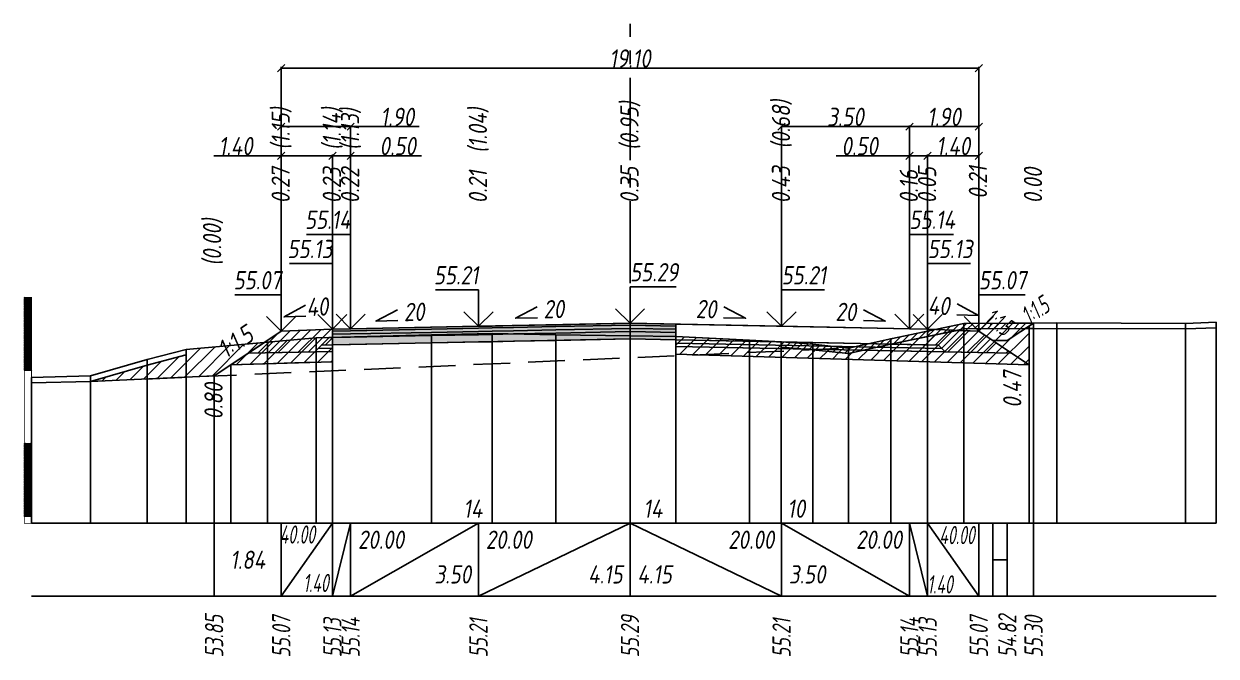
# Model space of a CAD drawing. Extents: x -717 to 1451, y -133302 to 233.
# Drawn here: x 81.3 to 244.6, y -80105.2 to -80018.6 of the extents above; entities that cross this region are included whole.
import ezdxf
from ezdxf.enums import TextEntityAlignment as Align

# ---------------------------------------------------------------- set-up
doc = ezdxf.new("R2010")
doc.units = 0
doc.linetypes.add('осевая2', pattern=[1.125, 0.75, -0.125, 0.125, -0.125])
doc.linetypes.add('штриховая', pattern=[0.75, 0.5, -0.25])
for name, color, linetype in [('Интерполированный поперечник', 2, 'Continuous'), ('Код_514', 1, 'Continuous'), ('Контур_0', 7, 'Continuous'), ('Контур_2521', 7, 'Continuous'), ('Контур_2564', 7, 'Continuous'), ('Контур_2660', 7, 'Continuous'), ('Контур_2665', 7, 'Continuous'), ('Контур_400', 7, 'Continuous'), ('Контур_508', 7, 'Continuous'), ('Контур_512', 7, 'Continuous'), ('Контур_513', 7, 'Continuous'), ('Красный поперечник', 1, 'Continuous'), ('Линейка абсолютных высот', 7, 'Continuous'), ('Объём_2501', 7, 'Continuous'), ('Объём_2564', 7, 'Continuous'), ('Объём_2650', 7, 'Continuous'), ('Объём_2660', 7, 'Continuous'), ('Объём_2661', 7, 'Continuous'), ('Объём_2662', 7, 'Continuous'), ('Объём_2663', 7, 'Continuous'), ('Объём_2664', 7, 'Continuous'), ('Объём_2665', 7, 'Continuous'), ('Объём_2666', 7, 'Continuous'), ('Объём_2753', 7, 'Continuous'), ('Ось', 1, 'осевая2'), ('Откосы', 7, 'Continuous'), ('Отметки покрытия', 7, 'Continuous'), ('Рабочие отметки', 7, 'Continuous'), ('Рабочие отметки доп.', 7, 'Continuous'), ('Слои выравнивания', 7, 'Continuous'), ('Таблица', 7, 'Continuous'), ('Уклоны проезжей части', 7, 'Continuous'), ('Черный поперечник', 3, 'Continuous')]:
    doc.layers.add(name, color=color, linetype=linetype)
for name, color, linetype, true_color in [('Контур_2540', 2, 'Continuous', 0xffff00), ('Контур_2560', 2, 'Continuous', 0xffff00), ('Контур_2561', 7, 'Continuous', 0xff8040), ('Контур_2562', 3, 'Continuous', 0x00ff00), ('Контур_2563', 7, 'Continuous', 0xff8000), ('Контур_2570', 7, 'Continuous', 0x80ff00), ('Контур_2725', 7, 'Continuous', 0x323232), ('Контур_2736', 4, 'Continuous', 0x00ffff), ('Контур_2760', 7, 'Continuous', 0x323232), ('Контур_2761', 7, 'Continuous', 0x323232), ('Контур_2762', 7, 'Continuous', 0x323232), ('Контур_2763', 7, 'Continuous', 0x323232), ('Контур_402', 7, 'Continuous', 0xff6464), ('Контур_703', 4, 'Continuous', 0x00ffff), ('Контур_707', 4, 'Continuous', 0x00ffff), ('Контур_720', 131, 'Continuous', 0xaaffff), ('Объём_2500', 7, 'Continuous', 0xc0c0c0), ('Объём_2520', 7, 'Continuous', 0x80ffff), ('Объём_2540', 2, 'Continuous', 0xffff00), ('Объём_2560', 2, 'Continuous', 0xffff00), ('Объём_2561', 7, 'Continuous', 0xff8040), ('Объём_2562', 3, 'Continuous', 0x00ff00), ('Объём_2563', 7, 'Continuous', 0xff8000), ('Объём_2570', 7, 'Continuous', 0x80ff00), ('Объём_2580', 3, 'Continuous', 0x00ff00), ('Объём_2600', 7, 'Continuous', 0x808000), ('Объём_2746', 2, 'Continuous', 0xffff00)]:
    doc.layers.add(name, color=color, linetype=linetype, true_color=true_color)
doc.styles.get("Standard").update_dxf_attribs({"font": 'txt', "height": 2.5})
doc.styles.add('М', font='romand.shx', dxfattribs={"width": 0.8, "oblique": 10, "height": 2.5})
doc.dimstyles.get("Standard").update_dxf_attribs({"dimtxt": 0.18, "dimasz": 0.18, "dimexe": 0.18, "dimexo": 0.0625, "dimgap": 0.09, "dimtad": 0, "dimtih": 1, "dimtoh": 1, "dimdec": 4, "dimzin": 0, "dimdsep": 46, "dimtxsty": 'Standard', "dimcen": 0.09, "dimadec": 0, "dimazin": 0, "dimtfac": 1, "dimtdec": 4, "dimtofl": 0, "dimtmove": 0, "dimatfit": 3, "dimfxl": 1, "dimtolj": 1, "dimtzin": 0, "dimarcsym": 0})
pattern_1 = [(45.00000125, (2.38294, -2497.811048), (-0.026516505928, 0.026516504769), []), (135.00000034, (2.38294, -2497.811048), (-0.02651650519, -0.026516505506), [])]

# ---------------------------------------------------------------- blocks, each defined once
blk = doc.blocks.new('_Oblique')
at = {"color": 0, "linetype": 'ByBlock', "lineweight": -2}
blk.add_line((-0.5, -0.5), (0.5, 0.5), dxfattribs=at)
blk = doc.blocks.new('*D3221')
at = {"color": 0, "lineweight": -2, "transparency": 16777216}
for p, q in [((205.08, -80060.41), (205.08, -80036.47)), ((205.08, -80036.65), (212.08, -80036.65)), ((212.08, -80060.69), (212.08, -80036.47))]:
    blk.add_line(p, q, dxfattribs=at)
at = {"layer": 'Defpoints', "color": 0, "transparency": 16777216}
for p in [(212.08, -80036.65), (205.08, -80060.47), (212.08, -80060.75)]:
    blk.add_point(p, dxfattribs=at)
at = {"color": 0, "lineweight": -2, "transparency": 16777216, "rotation": 180}
blk.add_blockref('_Oblique', (205.08, -80036.65), dxfattribs=at)
at = {"color": 0, "lineweight": -2, "transparency": 16777216}
blk.add_blockref('_Oblique', (212.08, -80036.65), dxfattribs=at)
at = {"color": 0, "transparency": 16777216, "insert": (208.58, -80035.31), "char_height": 2.5, "width": 0.69, "attachment_point": 5, "style": 'М'}
blk.add_mtext('\\A1;1.40', dxfattribs=at)
blk = doc.blocks.new('*D3222')
at = {"color": 0, "lineweight": -2, "transparency": 16777216}
for p, q in [((116.58, -80036.65), (107.34, -80036.65)), ((116.58, -80060.69), (116.58, -80036.47)), ((123.58, -80036.65), (116.58, -80036.65)), ((123.58, -80060.41), (123.58, -80036.47))]:
    blk.add_line(p, q, dxfattribs=at)
at = {"layer": 'Defpoints', "color": 0, "transparency": 16777216}
for p in [(123.58, -80036.65), (116.58, -80060.75), (123.58, -80060.47)]:
    blk.add_point(p, dxfattribs=at)
at = {"color": 0, "lineweight": -2, "transparency": 16777216, "rotation": 180}
blk.add_blockref('_Oblique', (116.58, -80036.65), dxfattribs=at)
at = {"color": 0, "lineweight": -2, "transparency": 16777216}
blk.add_blockref('_Oblique', (123.58, -80036.65), dxfattribs=at)
at = {"color": 0, "transparency": 16777216, "insert": (110.34, -80035.31), "char_height": 2.5, "width": 0.69, "attachment_point": 5, "style": 'М'}
blk.add_mtext('\\A1;1.40', dxfattribs=at)
blk = doc.blocks.new('*D3223')
at = {"color": 0, "lineweight": -2, "transparency": 16777216}
for p, q in [((202.58, -80036.65), (192.55, -80036.65)), ((202.58, -80060.36), (202.58, -80036.47)), ((205.08, -80036.65), (202.58, -80036.65)), ((205.08, -80060.41), (205.08, -80036.47))]:
    blk.add_line(p, q, dxfattribs=at)
at = {"layer": 'Defpoints', "color": 0, "transparency": 16777216}
for p in [(205.08, -80036.65), (202.58, -80060.42), (205.08, -80060.47)]:
    blk.add_point(p, dxfattribs=at)
at = {"color": 0, "lineweight": -2, "transparency": 16777216, "rotation": 180}
blk.add_blockref('_Oblique', (202.58, -80036.65), dxfattribs=at)
at = {"color": 0, "lineweight": -2, "transparency": 16777216}
blk.add_blockref('_Oblique', (205.08, -80036.65), dxfattribs=at)
at = {"color": 0, "transparency": 16777216, "insert": (195.77, -80035.31), "char_height": 2.5, "width": 0.72, "attachment_point": 5, "style": 'М'}
blk.add_mtext('\\A1;0.50', dxfattribs=at)
blk = doc.blocks.new('*D3224')
at = {"color": 0, "lineweight": -2, "transparency": 16777216}
for p, q in [((123.58, -80060.41), (123.58, -80036.47)), ((123.58, -80036.65), (126.08, -80036.65)), ((126.08, -80060.36), (126.08, -80036.47)), ((126.08, -80036.65), (135.76, -80036.65))]:
    blk.add_line(p, q, dxfattribs=at)
at = {"layer": 'Defpoints', "color": 0, "transparency": 16777216}
for p in [(126.08, -80036.65), (123.58, -80060.47), (126.08, -80060.42)]:
    blk.add_point(p, dxfattribs=at)
at = {"color": 0, "lineweight": -2, "transparency": 16777216, "rotation": 180}
blk.add_blockref('_Oblique', (123.58, -80036.65), dxfattribs=at)
at = {"color": 0, "lineweight": -2, "transparency": 16777216}
blk.add_blockref('_Oblique', (126.08, -80036.65), dxfattribs=at)
at = {"color": 0, "transparency": 16777216, "insert": (132.53, -80035.31), "char_height": 2.5, "width": 0.72, "attachment_point": 5, "style": 'М'}
blk.add_mtext('\\A1;0.50', dxfattribs=at)
blk = doc.blocks.new('*D3225')
at = {"color": 0, "lineweight": -2, "transparency": 16777216}
for p, q in [((185.08, -80060.01), (185.08, -80032.47)), ((202.58, -80032.65), (185.08, -80032.65)), ((202.58, -80060.36), (202.58, -80032.47))]:
    blk.add_line(p, q, dxfattribs=at)
at = {"layer": 'Defpoints', "color": 0, "transparency": 16777216}
for p in [(185.08, -80032.65), (185.08, -80060.07), (202.58, -80060.42)]:
    blk.add_point(p, dxfattribs=at)
at = {"color": 0, "lineweight": -2, "transparency": 16777216, "rotation": 180}
blk.add_blockref('_Oblique', (185.08, -80032.65), dxfattribs=at)
at = {"color": 0, "lineweight": -2, "transparency": 16777216}
blk.add_blockref('_Oblique', (202.58, -80032.65), dxfattribs=at)
at = {"color": 0, "transparency": 16777216, "insert": (193.83, -80031.31), "char_height": 2.5, "width": 0.75, "attachment_point": 5, "style": 'М'}
blk.add_mtext('\\A1;3.50', dxfattribs=at)
blk = doc.blocks.new('*D3226')
at = {"color": 0, "lineweight": -2, "transparency": 16777216}
for p, q in [((202.58, -80060.36), (202.58, -80032.47)), ((212.08, -80032.65), (202.58, -80032.65)), ((212.08, -80060.69), (212.08, -80032.47))]:
    blk.add_line(p, q, dxfattribs=at)
at = {"layer": 'Defpoints', "color": 0, "transparency": 16777216}
for p in [(202.58, -80032.65), (202.58, -80060.42), (212.08, -80060.75)]:
    blk.add_point(p, dxfattribs=at)
at = {"color": 0, "lineweight": -2, "transparency": 16777216, "rotation": 180}
blk.add_blockref('_Oblique', (202.58, -80032.65), dxfattribs=at)
at = {"color": 0, "lineweight": -2, "transparency": 16777216}
blk.add_blockref('_Oblique', (212.08, -80032.65), dxfattribs=at)
at = {"color": 0, "transparency": 16777216, "insert": (207.33, -80031.31), "char_height": 2.5, "width": 0.69, "attachment_point": 5, "style": 'М'}
blk.add_mtext('\\A1;1.90', dxfattribs=at)
blk = doc.blocks.new('*D3227')
at = {"color": 0, "lineweight": -2, "transparency": 16777216}
for p, q in [((116.58, -80060.69), (116.58, -80032.47)), ((116.58, -80032.65), (126.08, -80032.65)), ((126.08, -80060.36), (126.08, -80032.47)), ((126.08, -80032.65), (135.48, -80032.65))]:
    blk.add_line(p, q, dxfattribs=at)
at = {"layer": 'Defpoints', "color": 0, "transparency": 16777216}
for p in [(126.08, -80032.65), (116.58, -80060.75), (126.08, -80060.42)]:
    blk.add_point(p, dxfattribs=at)
at = {"color": 0, "lineweight": -2, "transparency": 16777216, "rotation": 180}
blk.add_blockref('_Oblique', (116.58, -80032.65), dxfattribs=at)
at = {"color": 0, "lineweight": -2, "transparency": 16777216}
blk.add_blockref('_Oblique', (126.08, -80032.65), dxfattribs=at)
at = {"color": 0, "transparency": 16777216, "insert": (132.47, -80031.31), "char_height": 2.5, "width": 0.69, "attachment_point": 5, "style": 'М'}
blk.add_mtext('\\A1;1.90', dxfattribs=at)
blk = doc.blocks.new('*D3228')
at = {"color": 0, "lineweight": -2, "transparency": 16777216}
for p, q in [((116.58, -80060.69), (116.58, -80024.47)), ((116.58, -80024.65), (212.08, -80024.65)), ((212.08, -80060.69), (212.08, -80024.47))]:
    blk.add_line(p, q, dxfattribs=at)
at = {"layer": 'Defpoints', "color": 0, "transparency": 16777216}
for p in [(212.08, -80024.65), (116.58, -80060.75), (212.08, -80060.75)]:
    blk.add_point(p, dxfattribs=at)
at = {"color": 0, "lineweight": -2, "transparency": 16777216, "rotation": 180}
blk.add_blockref('_Oblique', (116.58, -80024.65), dxfattribs=at)
at = {"color": 0, "lineweight": -2, "transparency": 16777216}
blk.add_blockref('_Oblique', (212.08, -80024.65), dxfattribs=at)
at = {"color": 0, "transparency": 16777216, "insert": (164.33, -80023.31), "char_height": 2.5, "width": 0.81, "attachment_point": 5, "style": 'М'}
blk.add_mtext('\\A1;19.10', dxfattribs=at)

msp = doc.modelspace()

# ---------------------------------------------------------------- hatches: boundary and pattern name
at = {"layer": 'Линейка абсолютных высот'}
h = msp.add_hatch(dxfattribs=at)
h.set_pattern_fill('ANSI37', scale=0.3, style=0)
h.set_pattern_definition(pattern_1)
h.paths.add_polyline_path([(82.383, -80066.059), (82.383, -80056.059), (81.383, -80056.059), (81.383, -80066.059)])
h = msp.add_hatch(dxfattribs=at)
h.set_pattern_fill('ANSI37', scale=0.3, style=0)
h.set_pattern_definition(pattern_1)
h.paths.add_polyline_path([(82.383, -80086.059), (82.383, -80076.059), (81.383, -80076.059), (81.383, -80086.059)])
at = {"layer": 'Объём_2563'}
h = msp.add_hatch(dxfattribs=at)
h.set_pattern_fill('ANSI31', color=256, scale=0.3)
h.paths.add_polyline_path([(116.578, -80060.686), (123.578, -80060.406), (123.578, -80062.556), (122.078, -80062.586), (121.16, -80063.504), (112.078, -80063.686)])
h = msp.add_hatch(dxfattribs=at)
h.set_pattern_fill('ANSI31', color=256, scale=0.3)
h.paths.add_polyline_path([(206.578, -80062.586), (205.078, -80062.556), (205.078, -80060.406), (212.078, -80060.686), (216.578, -80063.686), (207.497, -80063.504)])
at = {"layer": 'Объём_2570'}
h = msp.add_hatch(dxfattribs=at)
h.set_pattern_fill('ANSI31', color=256, scale=0.2)
h.paths.add_polyline_path([(219.583, -80060.313), (210.043, -80060.376), (200.035, -80062.455), (194.229, -80063.754), (189.367, -80063.226), (185.041, -80062.886), (185.041, -80062.136), (189.367, -80062.476), (194.229, -80063.004), (200.035, -80061.705), (210.043, -80059.626), (219.583, -80059.563)])
at = {"layer": 'Объём_2600'}
h = msp.add_hatch(dxfattribs=at)
h.set_pattern_fill('ANSI31', color=6, scale=0.4)
h.paths.add_polyline_path([(218.97, -80065.28), (170.594, -80063.828), (170.594, -80061.419), (185.041, -80062.136), (185.041, -80062.886), (189.367, -80063.226), (194.229, -80063.754), (200.035, -80062.455), (210.043, -80060.376), (218.97, -80060.317)])
h = msp.add_hatch(dxfattribs=at)
h.set_pattern_fill('HONEY', color=5, scale=0.3)
h.paths.add_polyline_path([(218.97, -80060.317), (218.97, -80059.972), (219.583, -80059.563), (219.583, -80060.313)])
h = msp.add_hatch(dxfattribs=at)
h.set_pattern_fill('ANSI31', color=6, scale=0.4)
h.paths.add_polyline_path([(123.578, -80064.863), (109.687, -80065.28), (107.383, -80066.816), (90.461, -80067.558), (98.238, -80065.327), (103.571, -80063.93), (103.571, -80063.18), (114.676, -80062.18), (121.371, -80061.6), (123.578, -80061.544)])
at = {"layer": 'Слои выравнивания'}
for color, points in [(2, [(123.578, -80060.406), (126.078, -80060.356), (137.149, -80060.134), (143.578, -80060.006), (145.466, -80059.968), (148.38, -80059.909), (154.162, -80059.794), (164.328, -80059.591), (164.328, -80059.841), (154.162, -80060.044), (148.38, -80060.159), (145.466, -80060.218), (143.578, -80060.256), (137.149, -80060.384), (126.078, -80060.606), (123.578, -80060.656)]), (3, [(123.578, -80060.656), (126.078, -80060.606), (137.149, -80060.384), (143.578, -80060.256), (145.466, -80060.218), (148.38, -80060.159), (154.162, -80060.044), (164.328, -80059.841), (164.328, -80060.291), (154.162, -80060.494), (148.38, -80060.609), (145.466, -80060.668), (143.578, -80060.706), (137.149, -80060.834), (126.078, -80061.056), (123.578, -80061.106)]), (4, [(123.578, -80061.106), (126.078, -80061.056), (137.149, -80060.834), (143.578, -80060.706), (145.466, -80060.668), (148.38, -80060.609), (154.162, -80060.494), (164.328, -80060.291), (164.328, -80060.741), (154.162, -80060.944), (148.38, -80061.059), (145.466, -80061.118), (143.578, -80061.156), (137.149, -80061.284), (126.078, -80061.506), (123.578, -80061.556)]), (5, [(123.578, -80061.556), (126.078, -80061.506), (137.149, -80061.284), (143.578, -80061.156), (145.466, -80061.118), (148.38, -80061.059), (154.162, -80060.944), (164.328, -80060.741), (164.328, -80061.741), (154.162, -80061.944), (148.38, -80062.059), (145.466, -80062.118), (143.578, -80062.156), (137.149, -80062.284), (126.078, -80062.506), (123.578, -80062.556)]), (2, [(164.328, -80059.591), (170.594, -80059.716), (170.594, -80059.966), (164.328, -80059.841)]), (3, [(164.328, -80059.841), (170.594, -80059.966), (170.594, -80060.416), (164.328, -80060.291)]), (4, [(164.328, -80060.291), (170.594, -80060.416), (170.594, -80060.866), (164.328, -80060.741)]), (5, [(164.328, -80060.741), (170.594, -80060.866), (170.594, -80061.866), (164.328, -80061.741)])]:
    msp.add_hatch(color=color, dxfattribs=at).paths.add_polyline_path(points)

# ---------------------------------------------------------------- linework, layer by layer
at = {"layer": 'Интерполированный поперечник', "linetype": 'штриховая', "ltscale": 10, "flags": 128}
msp.add_lwpolyline([(90.461, -80067.558), (194.229, -80063.004)], dxfattribs=at)
at = {"layer": 'Код_514'}
for p, q in [((107.383, -80097), (107.383, -80087)), ((116.578, -80097), (116.578, -80087)), ((116.578, -80097), (123.578, -80087)), ((123.578, -80097), (123.578, -80087)), ((123.578, -80097), (126.078, -80087)), ((126.078, -80097), (126.078, -80087)), ((126.078, -80097), (143.578, -80087)), ((143.578, -80097), (143.578, -80087)), ((143.578, -80097), (164.328, -80087)), ((164.328, -80097), (164.328, -80087)), ((164.328, -80087), (185.078, -80097)), ((185.078, -80097), (185.078, -80087)), ((185.078, -80087), (202.578, -80097)), ((202.578, -80097), (202.578, -80087)), ((202.578, -80087), (205.078, -80097)), ((205.078, -80097), (205.078, -80087)), ((205.078, -80087), (212.078, -80097)), ((212.078, -80097), (212.078, -80087)), ((213.989, -80097), (213.989, -80087)), ((215.989, -80097), (215.989, -80087)), ((219.583, -80097), (219.583, -80087)), ((213.989, -80092), (215.989, -80092))]:
    msp.add_line(p, q, dxfattribs=at)
at = {"layer": 'Контур_0', "color": 18, "true_color": 0x000000, "flags": 128}
for points in [[(170.594, -80059.716), (205.078, -80060.406), (205.078, -80062.556), (170.594, -80061.866), (170.594, -80059.716), (170.594, -80059.716)], [(185.078, -80062.156), (206.578, -80062.586), (207.497, -80063.504), (170.594, -80062.766), (170.594, -80061.866), (185.078, -80062.156), (185.078, -80062.156)], [(112.078, -80063.686), (121.16, -80063.504), (122.078, -80062.586), (123.578, -80062.556)], [(122.078, -80062.586), (123.578, -80062.556), (123.578, -80063.456), (121.16, -80063.504), (122.078, -80062.586), (122.078, -80062.586)], [(205.078, -80062.556), (206.578, -80062.586), (207.497, -80063.504), (216.578, -80063.686)]]:
    msp.add_lwpolyline(points, dxfattribs=at)
at = {"layer": 'Контур_2521', "color": 18, "true_color": 0x000000, "flags": 128}
for points in [[(170.594, -80062.316), (207.037, -80063.045)], [(121.619, -80063.045), (123.578, -80063.006)]]:
    msp.add_lwpolyline(points, dxfattribs=at)
at = {"layer": 'Контур_2540', "flags": 128}
for points in [[(123.578, -80064.863), (109.687, -80065.28), (112.078, -80063.686), (123.578, -80063.456), (123.578, -80064.863), (123.578, -80064.863)], [(170.594, -80062.766), (216.578, -80063.686), (218.97, -80065.28), (170.594, -80063.828), (170.594, -80062.766), (170.594, -80062.766)]]:
    msp.add_lwpolyline(points, dxfattribs=at)
at = {"layer": 'Контур_2560', "flags": 128}
for points in [[(116.578, -80060.686), (116.578, -80060.686), (116.578, -80060.686), (123.578, -80060.406)], [(205.078, -80060.406), (212.078, -80060.686), (212.078, -80060.686), (212.078, -80060.686)]]:
    msp.add_lwpolyline(points, dxfattribs=at)
at = {"layer": 'Контур_2561', "flags": 128}
for points in [[(123.578, -80060.406), (123.578, -80060.406), (116.578, -80060.686), (116.578, -80060.686), (123.578, -80060.406)], [(205.078, -80060.406), (205.078, -80060.406), (212.078, -80060.686), (212.078, -80060.686), (205.078, -80060.406)]]:
    msp.add_lwpolyline(points, dxfattribs=at)
at = {"layer": 'Контур_2562', "flags": 128}
for points in [[(116.578, -80060.686), (116.578, -80060.686), (116.578, -80060.686), (116.578, -80060.686), (116.578, -80060.686)], [(212.078, -80060.686), (212.078, -80060.686), (212.078, -80060.686), (212.078, -80060.686), (212.078, -80060.686)]]:
    msp.add_lwpolyline(points, dxfattribs=at)
at = {"layer": 'Контур_2563', "flags": 128}
for points in [[(116.578, -80060.686), (123.578, -80060.406), (123.578, -80062.556), (122.078, -80062.586), (121.16, -80063.504), (112.078, -80063.686), (116.578, -80060.686), (116.578, -80060.686)], [(206.578, -80062.586), (205.078, -80062.556), (205.078, -80060.406), (212.078, -80060.686), (216.578, -80063.686), (207.497, -80063.504), (206.578, -80062.586), (206.578, -80062.586)]]:
    msp.add_lwpolyline(points, dxfattribs=at)
at = {"layer": 'Контур_2564', "flags": 128}
for points in [[(116.578, -80060.686), (123.578, -80060.406)], [(205.078, -80060.406), (212.078, -80060.686)]]:
    msp.add_lwpolyline(points, dxfattribs=at)
at = {"layer": 'Контур_2570', "flags": 128}
msp.add_lwpolyline([(82.383, -80067.75), (90.461, -80067.558), (90.461, -80067.558), (98.238, -80065.327), (103.571, -80063.93), (103.571, -80063.18), (114.676, -80062.18), (121.371, -80061.6), (137.149, -80061.194), (145.466, -80061.008), (154.162, -80061.162), (164.328, -80061.321), (170.594, -80061.419), (180.668, -80061.919), (185.041, -80062.136), (185.041, -80062.886), (189.367, -80063.226), (194.229, -80063.754), (200.035, -80062.455), (210.043, -80060.376), (222.779, -80060.292), (240.405, -80060.351), (244.583, -80060.201)], dxfattribs=at)
at = {"layer": 'Контур_2660', "flags": 128}
for points in [[(170.594, -80063.828), (218.97, -80065.28)], [(109.687, -80065.28), (123.578, -80064.863)]]:
    msp.add_lwpolyline(points, dxfattribs=at)
at = {"layer": 'Контур_2665', "flags": 128}
for points in [[(116.578, -80060.686), (116.578, -80060.686)], [(212.078, -80060.686), (212.078, -80060.686)]]:
    msp.add_lwpolyline(points, dxfattribs=at)
at = {"layer": 'Контур_2725', "flags": 128}
msp.add_lwpolyline([(123.578, -80062.556), (126.078, -80062.506), (137.149, -80062.284), (143.578, -80062.156), (145.466, -80062.118), (148.38, -80062.059), (154.162, -80061.944), (164.328, -80061.741), (170.594, -80061.866)], dxfattribs=at)
at = {"layer": 'Контур_2736', "flags": 128}
for points in [[(116.578, -80060.686), (107.383, -80066.816)], [(212.078, -80060.686), (212.078, -80060.686)]]:
    msp.add_lwpolyline(points, dxfattribs=at)
at = {"layer": 'Контур_2760', "flags": 128}
msp.add_lwpolyline([(123.578, -80060.406), (126.078, -80060.356), (137.149, -80060.134), (143.578, -80060.006), (145.466, -80059.968), (148.38, -80059.909), (154.162, -80059.794), (164.328, -80059.591), (170.594, -80059.716)], dxfattribs=at)
at = {"layer": 'Контур_2761', "flags": 128}
msp.add_lwpolyline([(123.578, -80060.656), (126.078, -80060.606), (137.149, -80060.384), (143.578, -80060.256), (145.466, -80060.218), (148.38, -80060.159), (154.162, -80060.044), (164.328, -80059.841), (170.594, -80059.966)], dxfattribs=at)
at = {"layer": 'Контур_2762', "flags": 128}
msp.add_lwpolyline([(123.578, -80061.106), (126.078, -80061.056), (137.149, -80060.834), (143.578, -80060.706), (145.466, -80060.668), (148.38, -80060.609), (154.162, -80060.494), (164.328, -80060.291), (170.594, -80060.416)], dxfattribs=at)
at = {"layer": 'Контур_2763', "flags": 128}
msp.add_lwpolyline([(123.578, -80061.556), (126.078, -80061.506), (137.149, -80061.284), (143.578, -80061.156), (145.466, -80061.118), (148.38, -80061.059), (154.162, -80060.944), (164.328, -80060.741), (170.594, -80060.866)], dxfattribs=at)
at = {"layer": 'Контур_400', "flags": 128}
for points in [[(123.578, -80060.406), (126.078, -80060.356), (126.078, -80060.356), (126.078, -80060.356), (126.078, -80060.356), (126.078, -80060.356), (126.078, -80060.356), (143.578, -80060.006), (164.328, -80059.591)], [(164.328, -80059.591), (185.078, -80060.006), (202.578, -80060.356), (202.578, -80060.356), (202.578, -80060.356), (202.578, -80060.356), (202.578, -80060.356), (202.578, -80060.356), (205.078, -80060.406)]]:
    msp.add_lwpolyline(points, dxfattribs=at)
at = {"layer": 'Контур_402', "flags": 128}
msp.add_lwpolyline([(109.687, -80065.28), (123.578, -80064.863), (123.578, -80062.556), (164.328, -80061.741), (170.594, -80061.866), (170.594, -80063.828), (218.97, -80065.28)], dxfattribs=at)
at = {"layer": 'Контур_508', "flags": 128}
msp.add_lwpolyline([(107.383, -80066.816), (109.687, -80065.28), (123.578, -80064.863), (123.578, -80062.556), (164.328, -80061.741), (170.594, -80061.866), (170.594, -80063.828), (218.97, -80065.28), (218.97, -80059.972), (219.583, -80059.563)], dxfattribs=at)
at = {"layer": 'Контур_512', "flags": 128}
for points in [[(170.594, -80063.828), (218.97, -80065.28), (218.97, -80059.972), (219.583, -80059.563)], [(107.383, -80066.816), (109.687, -80065.28), (123.578, -80064.863)]]:
    msp.add_lwpolyline(points, dxfattribs=at)
at = {"layer": 'Контур_513', "flags": 128}
msp.add_lwpolyline([(107.383, -80066.816), (109.687, -80065.28), (123.578, -80064.863), (123.578, -80062.556), (164.328, -80061.741), (170.594, -80061.866), (170.594, -80063.828), (218.97, -80065.28), (218.97, -80059.972), (219.583, -80059.563)], dxfattribs=at)
at = {"layer": 'Контур_703', "flags": 128}
for points in [[(116.578, -80060.686), (107.383, -80066.816)], [(212.078, -80060.686), (212.078, -80060.686)], [(212.078, -80060.686), (213.989, -80061.959)], [(212.078, -80060.686), (213.989, -80061.959)]]:
    msp.add_lwpolyline(points, dxfattribs=at)
at = {"layer": 'Контур_707', "flags": 128}
for points in [[(215.989, -80061.959), (217.899, -80060.686), (217.899, -80060.686), (219.583, -80059.563)], [(215.989, -80061.959), (217.899, -80060.686)], [(217.899, -80060.686), (217.899, -80060.686), (219.583, -80059.563)]]:
    msp.add_lwpolyline(points, dxfattribs=at)
at = {"layer": 'Контур_720', "flags": 128}
msp.add_lwpolyline([(213.989, -80061.959), (215.989, -80061.959)], dxfattribs=at)
at = {"layer": 'Красный поперечник'}
for p, q in [((107.383, -80066.816), (116.578, -80060.686)), ((116.578, -80060.686), (123.578, -80060.406)), ((123.578, -80060.406), (126.078, -80060.356)), ((126.078, -80060.356), (143.578, -80060.006)), ((143.578, -80060.006), (164.328, -80059.591)), ((164.328, -80059.591), (185.078, -80060.006)), ((185.078, -80060.006), (202.578, -80060.356)), ((202.578, -80060.356), (205.078, -80060.406)), ((205.078, -80060.406), (212.078, -80060.686)), ((212.078, -80060.686), (213.989, -80061.959)), ((215.989, -80061.959), (219.583, -80059.563)), ((218.97, -80059.972), (218.97, -80087)), ((219.583, -80059.563), (219.583, -80087)), ((213.989, -80061.959), (215.989, -80061.959)), ((170.594, -80063.828), (170.594, -80087)), ((109.687, -80065.28), (109.687, -80087)), ((123.578, -80064.863), (123.578, -80087)), ((218.97, -80065.28), (218.97, -80087)), ((107.383, -80066.816), (107.383, -80087))]:
    msp.add_line(p, q, dxfattribs=at)
at = {"layer": 'Линейка абсолютных высот', "color": 7, "const_width": 0.1, "flags": 128}
for points in [[(82.383, -80066.059), (82.383, -80056.059), (81.383, -80056.059), (81.383, -80066.059), (82.383, -80066.059)], [(82.383, -80076.059), (82.383, -80066.059), (81.383, -80066.059), (81.383, -80076.059), (82.383, -80076.059)], [(82.383, -80086.059), (82.383, -80076.059), (81.383, -80076.059), (81.383, -80086.059), (82.383, -80086.059)], [(82.383, -80087), (82.383, -80086.059), (81.383, -80086.059), (81.383, -80087), (82.383, -80087)]]:
    msp.add_lwpolyline(points, dxfattribs=at)
at = {"layer": 'Объём_2500', "color": 18, "true_color": 0x000000, "flags": 128}
msp.add_lwpolyline([(170.594, -80059.716), (205.078, -80060.406), (205.078, -80062.556), (170.594, -80061.866), (170.594, -80059.716), (170.594, -80059.716)], dxfattribs=at)
at = {"layer": 'Объём_2501', "flags": 128}
for points in [[(123.578, -80060.406), (126.078, -80060.356), (126.078, -80060.356), (126.078, -80060.356), (126.078, -80060.356), (126.078, -80060.356), (126.078, -80060.356), (143.578, -80060.006), (164.328, -80059.591)], [(164.328, -80059.591), (185.078, -80060.006), (202.578, -80060.356), (202.578, -80060.356), (202.578, -80060.356), (202.578, -80060.356), (202.578, -80060.356), (202.578, -80060.356), (205.078, -80060.406)]]:
    msp.add_lwpolyline(points, dxfattribs=at)
at = {"layer": 'Объём_2520', "color": 250, "flags": 128}
for points in [[(185.078, -80062.156), (206.578, -80062.586), (207.497, -80063.504), (170.594, -80062.766), (170.594, -80061.866), (185.078, -80062.156), (185.078, -80062.156)], [(122.078, -80062.586), (123.578, -80062.556), (123.578, -80063.456), (121.16, -80063.504), (122.078, -80062.586), (122.078, -80062.586)]]:
    msp.add_lwpolyline(points, dxfattribs=at)
at = {"layer": 'Объём_2540', "flags": 128}
for points in [[(123.578, -80064.863), (109.687, -80065.28), (112.078, -80063.686), (123.578, -80063.456), (123.578, -80064.863), (123.578, -80064.863)], [(170.594, -80062.766), (216.578, -80063.686), (218.97, -80065.28), (170.594, -80063.828), (170.594, -80062.766), (170.594, -80062.766)]]:
    msp.add_lwpolyline(points, dxfattribs=at)
at = {"layer": 'Объём_2560', "flags": 128}
for points in [[(116.578, -80060.686), (116.578, -80060.686), (116.578, -80060.686), (123.578, -80060.406)], [(205.078, -80060.406), (212.078, -80060.686), (212.078, -80060.686), (212.078, -80060.686)]]:
    msp.add_lwpolyline(points, dxfattribs=at)
at = {"layer": 'Объём_2561', "flags": 128}
for points in [[(123.578, -80060.406), (123.578, -80060.406), (116.578, -80060.686), (116.578, -80060.686), (123.578, -80060.406)], [(205.078, -80060.406), (205.078, -80060.406), (212.078, -80060.686), (212.078, -80060.686), (205.078, -80060.406)]]:
    msp.add_lwpolyline(points, dxfattribs=at)
at = {"layer": 'Объём_2562', "flags": 128}
for points in [[(116.578, -80060.686), (116.578, -80060.686), (116.578, -80060.686), (116.578, -80060.686), (116.578, -80060.686)], [(212.078, -80060.686), (212.078, -80060.686), (212.078, -80060.686), (212.078, -80060.686), (212.078, -80060.686)]]:
    msp.add_lwpolyline(points, dxfattribs=at)
at = {"layer": 'Объём_2563', "color": 250, "flags": 128}
for points in [[(116.578, -80060.686), (123.578, -80060.406), (123.578, -80062.556), (122.078, -80062.586), (121.16, -80063.504), (112.078, -80063.686), (116.578, -80060.686), (116.578, -80060.686)], [(206.578, -80062.586), (205.078, -80062.556), (205.078, -80060.406), (212.078, -80060.686), (216.578, -80063.686), (207.497, -80063.504), (206.578, -80062.586), (206.578, -80062.586)]]:
    msp.add_lwpolyline(points, dxfattribs=at)
at = {"layer": 'Объём_2564', "flags": 128}
for points in [[(116.578, -80060.686), (123.578, -80060.406)], [(205.078, -80060.406), (212.078, -80060.686)]]:
    msp.add_lwpolyline(points, dxfattribs=at)
at = {"layer": 'Объём_2570', "flags": 128}
msp.add_lwpolyline([(219.583, -80060.313), (210.043, -80060.376), (200.035, -80062.455), (194.229, -80063.754), (189.367, -80063.226), (185.041, -80062.886), (185.041, -80062.136), (189.367, -80062.476), (194.229, -80063.004), (200.035, -80061.705), (210.043, -80059.626), (219.583, -80059.563), (219.583, -80060.313), (219.583, -80060.313)], dxfattribs=at)
at = {"layer": 'Объём_2580', "flags": 128}
msp.add_lwpolyline([(217.899, -80060.686), (217.899, -80060.686), (219.583, -80059.563)], dxfattribs=at)
at = {"layer": 'Объём_2600', "color": 5, "flags": 128}
msp.add_lwpolyline([(218.97, -80060.317), (218.97, -80059.972), (219.583, -80059.563), (219.583, -80060.313), (218.97, -80060.317), (218.97, -80060.317)], dxfattribs=at)
at = {"layer": 'Объём_2650', "color": 6, "flags": 128}
for points in [[(218.97, -80065.28), (170.594, -80063.828), (170.594, -80061.419), (185.041, -80062.136), (185.041, -80062.886), (189.367, -80063.226), (194.229, -80063.754), (200.035, -80062.455), (210.043, -80060.376), (218.97, -80060.317), (218.97, -80065.28), (218.97, -80065.28)], [(123.578, -80064.863), (109.687, -80065.28), (107.383, -80066.816), (90.461, -80067.558), (98.238, -80065.327), (103.571, -80063.93), (103.571, -80063.18), (114.676, -80062.18), (121.371, -80061.6), (123.578, -80061.544), (123.578, -80064.863), (123.578, -80064.863)]]:
    msp.add_lwpolyline(points, dxfattribs=at)
at = {"layer": 'Объём_2660', "flags": 128}
for points in [[(170.594, -80063.828), (218.97, -80065.28)], [(109.687, -80065.28), (123.578, -80064.863)]]:
    msp.add_lwpolyline(points, dxfattribs=at)
at = {"layer": 'Объём_2661', "flags": 128}
for points in [[(116.578, -80060.686), (107.383, -80066.816)], [(212.078, -80060.686), (213.989, -80061.959)]]:
    msp.add_lwpolyline(points, dxfattribs=at)
at = {"layer": 'Объём_2662', "flags": 128}
msp.add_lwpolyline([(215.989, -80061.959), (217.899, -80060.686), (219.583, -80059.563)], dxfattribs=at)
at = {"layer": 'Объём_2663', "flags": 128}
msp.add_lwpolyline([(213.989, -80061.959), (215.989, -80061.959)], dxfattribs=at)
at = {"layer": 'Объём_2664', "flags": 128}
msp.add_lwpolyline([(213.989, -80061.959), (215.989, -80061.959)], dxfattribs=at)
at = {"layer": 'Объём_2665', "flags": 128}
for points in [[(116.578, -80060.686), (116.578, -80060.686)], [(212.078, -80060.686), (212.078, -80060.686)]]:
    msp.add_lwpolyline(points, dxfattribs=at)
at = {"layer": 'Объём_2666', "flags": 128}
for points in [[(116.578, -80060.686), (107.383, -80066.816)], [(212.078, -80060.686), (212.078, -80060.686)]]:
    msp.add_lwpolyline(points, dxfattribs=at)
at = {"layer": 'Объём_2746', "flags": 128}
for points in [[(218.97, -80065.28), (170.594, -80063.828), (170.594, -80061.419), (185.041, -80062.136), (185.041, -80062.886), (189.367, -80063.226), (194.229, -80063.754), (200.035, -80062.455), (209.123, -80060.567), (212.078, -80060.686), (213.989, -80061.959), (215.989, -80061.959), (218.446, -80060.321), (218.97, -80060.317), (218.97, -80065.28), (218.97, -80065.28)], [(114.676, -80062.18), (121.371, -80061.6), (121.371, -80064.929), (109.687, -80065.28), (114.283, -80062.215), (114.676, -80062.18), (114.676, -80062.18)]]:
    msp.add_lwpolyline(points, dxfattribs=at)
at = {"layer": 'Объём_2753', "flags": 128}
msp.add_lwpolyline([(170.594, -80059.716), (170.594, -80059.716)], dxfattribs=at)
at = {"layer": 'Ось', "ltscale": 15}
msp.add_line((164.328, -80070.971), (164.328, -80018.561), dxfattribs=at)
at = {"layer": 'Отметки покрытия', "color": 1}
for p, q in [((126.078, -80047.406), (120.028, -80047.406)), ((126.078, -80060.356), (126.078, -80047.406)), ((202.578, -80060.356), (202.578, -80047.406)), ((202.578, -80047.406), (208.628, -80047.406)), ((123.578, -80051.406), (117.728, -80051.406)), ((123.578, -80060.406), (123.578, -80051.406)), ((205.078, -80060.406), (205.078, -80051.406)), ((205.078, -80051.406), (210.928, -80051.406)), ((116.578, -80055.686), (110.228, -80055.686)), ((116.578, -80060.686), (116.578, -80055.686)), ((143.578, -80055.006), (137.678, -80055.006)), ((143.578, -80060.006), (143.578, -80055.006)), ((164.328, -80059.591), (164.328, -80054.591)), ((164.328, -80054.591), (170.628, -80054.591)), ((185.078, -80060.006), (185.078, -80055.006)), ((185.078, -80055.006), (190.978, -80055.006)), ((212.078, -80060.686), (212.078, -80055.686)), ((212.078, -80055.686), (218.428, -80055.686)), ((164.328, -80059.591), (162.328, -80057.591)), ((164.328, -80059.591), (166.328, -80057.591)), ((116.578, -80060.686), (114.578, -80058.686)), ((116.578, -80060.686), (118.578, -80058.686)), ((123.578, -80060.406), (121.578, -80058.406)), ((123.578, -80060.406), (125.578, -80058.406)), ((126.078, -80060.356), (124.078, -80058.356)), ((126.078, -80060.356), (128.078, -80058.356)), ((143.578, -80060.006), (141.578, -80058.006)), ((143.578, -80060.006), (145.578, -80058.006)), ((185.078, -80060.006), (183.078, -80058.006)), ((185.078, -80060.006), (187.078, -80058.006)), ((202.578, -80060.356), (200.578, -80058.356)), ((202.578, -80060.356), (204.578, -80058.356)), ((205.078, -80060.406), (203.078, -80058.406)), ((205.078, -80060.406), (207.078, -80058.406)), ((212.078, -80060.686), (210.078, -80058.686)), ((212.078, -80060.686), (214.078, -80058.686))]:
    msp.add_line(p, q, dxfattribs=at)
at = {"layer": 'Слои выравнивания'}
for p, q in [((123.578, -80060.406), (123.578, -80087)), ((164.328, -80059.591), (164.328, -80087)), ((170.594, -80059.716), (170.594, -80087)), ((205.078, -80060.406), (205.078, -80087))]:
    msp.add_line(p, q, dxfattribs=at)
at = {"layer": 'Слои выравнивания', "color": 2, "flags": 128}
for points in [[(123.578, -80060.406), (126.078, -80060.356), (137.149, -80060.134), (143.578, -80060.006), (145.466, -80059.968), (148.38, -80059.909), (154.162, -80059.794), (164.328, -80059.591), (164.328, -80059.841), (154.162, -80060.044), (148.38, -80060.159), (145.466, -80060.218), (143.578, -80060.256), (137.149, -80060.384), (126.078, -80060.606), (123.578, -80060.656)], [(164.328, -80059.591), (170.594, -80059.716), (170.594, -80059.966), (164.328, -80059.841)]]:
    msp.add_lwpolyline(points, close=True, dxfattribs=at)
at = {"layer": 'Слои выравнивания', "color": 3, "flags": 128}
for points in [[(123.578, -80060.656), (126.078, -80060.606), (137.149, -80060.384), (143.578, -80060.256), (145.466, -80060.218), (148.38, -80060.159), (154.162, -80060.044), (164.328, -80059.841), (164.328, -80060.291), (154.162, -80060.494), (148.38, -80060.609), (145.466, -80060.668), (143.578, -80060.706), (137.149, -80060.834), (126.078, -80061.056), (123.578, -80061.106)], [(164.328, -80059.841), (170.594, -80059.966), (170.594, -80060.416), (164.328, -80060.291)]]:
    msp.add_lwpolyline(points, close=True, dxfattribs=at)
at = {"layer": 'Слои выравнивания', "color": 4, "flags": 128}
for points in [[(123.578, -80061.106), (126.078, -80061.056), (137.149, -80060.834), (143.578, -80060.706), (145.466, -80060.668), (148.38, -80060.609), (154.162, -80060.494), (164.328, -80060.291), (164.328, -80060.741), (154.162, -80060.944), (148.38, -80061.059), (145.466, -80061.118), (143.578, -80061.156), (137.149, -80061.284), (126.078, -80061.506), (123.578, -80061.556)], [(164.328, -80060.291), (170.594, -80060.416), (170.594, -80060.866), (164.328, -80060.741)]]:
    msp.add_lwpolyline(points, close=True, dxfattribs=at)
at = {"layer": 'Слои выравнивания', "color": 5, "flags": 128}
for points in [[(123.578, -80061.556), (126.078, -80061.506), (137.149, -80061.284), (143.578, -80061.156), (145.466, -80061.118), (148.38, -80061.059), (154.162, -80060.944), (164.328, -80060.741), (164.328, -80061.741), (154.162, -80061.944), (148.38, -80062.059), (145.466, -80062.118), (143.578, -80062.156), (137.149, -80062.284), (126.078, -80062.506), (123.578, -80062.556)], [(164.328, -80060.741), (170.594, -80060.866), (170.594, -80061.866), (164.328, -80061.741)]]:
    msp.add_lwpolyline(points, close=True, dxfattribs=at)
at = {"layer": 'Таблица'}
for p, q in [((82.383, -80087), (244.583, -80087)), ((82.383, -80097), (244.583, -80097))]:
    msp.add_line(p, q, dxfattribs=at)
at = {"layer": 'Уклоны проезжей части', "color": 1, "flags": 128}
for points in [[(119.964, -80058.604), (116.966, -80058.724), (119.904, -80057.105)], [(151.662, -80058.845), (148.662, -80058.905), (151.632, -80057.345)], [(177.151, -80058.845), (180.15, -80058.905), (177.181, -80057.345)], [(209.06, -80058.429), (212.058, -80058.549), (209.12, -80056.93)], [(132.537, -80059.228), (129.537, -80059.288), (132.507, -80057.728)], [(196.276, -80059.228), (199.275, -80059.288), (196.306, -80057.728)]]:
    msp.add_lwpolyline(points, dxfattribs=at)
at = {"layer": 'Черный поперечник', "color": 7}
for p, q in [((210.043, -80059.626), (210.043, -80087)), ((222.779, -80059.542), (222.779, -80087)), ((240.405, -80059.601), (240.405, -80087)), ((244.583, -80059.451), (244.583, -80087)), ((114.676, -80062.18), (114.676, -80087)), ((121.371, -80061.6), (121.371, -80087)), ((137.149, -80061.194), (137.149, -80087)), ((145.466, -80061.008), (145.466, -80087)), ((154.162, -80061.162), (154.162, -80087)), ((164.328, -80061.321), (164.328, -80087)), ((170.594, -80061.419), (170.594, -80087)), ((180.668, -80061.919), (180.668, -80087)), ((185.041, -80062.136), (185.041, -80087)), ((189.367, -80062.476), (189.367, -80087)), ((200.035, -80061.705), (200.035, -80087)), ((103.571, -80063.18), (103.571, -80087)), ((194.229, -80063.004), (194.229, -80087)), ((98.238, -80064.577), (98.238, -80087)), ((82.383, -80067), (82.383, -80087)), ((90.461, -80066.808), (90.461, -80087))]:
    msp.add_line(p, q, dxfattribs=at)
at = {"layer": 'Черный поперечник', "flags": 128}
msp.add_lwpolyline([(82.383, -80067), (90.461, -80066.808), (98.238, -80064.577), (103.571, -80063.18), (114.676, -80062.18), (121.371, -80061.6), (137.149, -80061.194), (145.466, -80061.008), (154.162, -80061.162), (164.328, -80061.321), (170.594, -80061.419), (180.668, -80061.919), (185.041, -80062.136), (189.367, -80062.476), (194.229, -80063.004), (200.035, -80061.705), (210.043, -80059.626), (222.779, -80059.542), (240.405, -80059.601), (244.583, -80059.451)], dxfattribs=at)

# ---------------------------------------------------------------- texts
at = {"layer": 'Код_514', "style": 'М', "oblique": 10}
for s, width, p in [('40.00', 0.6, (116.366, -80087.285)), ('20.00', 0.8, (127.078, -80088)), ('20.00', 0.8, (144.578, -80088))]:
    msp.add_text(s, height=2.5, dxfattribs=dict(at, width=width)).set_placement(p, align=Align.TOP_LEFT)
for s, width, p in [('20.00', 0.8, (184.078, -80088)), ('20.00', 0.8, (201.578, -80088)), ('40.00', 0.6, (211.524, -80087.363))]:
    msp.add_text(s, height=2.5, dxfattribs=dict(at, width=width)).set_placement(p, align=Align.TOP_RIGHT)
at = {"layer": 'Код_514', "style": 'М', "oblique": 10, "width": 0.8}
msp.add_text('1.84', height=2.5, dxfattribs=at).set_placement((111.981, -80092), align=Align.MIDDLE_CENTER)
at = {"layer": 'Код_514', "style": 'М', "oblique": 10}
for s, width, p in [('3.50', 0.8, (142.578, -80096)), ('4.15', 0.8, (163.328, -80096)), ('1.40', 0.6, (123.075, -80097.172))]:
    msp.add_text(s, height=2.5, dxfattribs=dict(at, width=width)).set_placement(p, align=Align.BOTTOM_RIGHT)
for s, width, p in [('4.15', 0.8, (165.328, -80096)), ('3.50', 0.8, (186.078, -80096)), ('1.40', 0.6, (205.027, -80097.369))]:
    msp.add_text(s, height=2.5, dxfattribs=dict(at, width=width)).set_placement(p, align=Align.BOTTOM_LEFT)
at = {"layer": 'Код_514', "style": 'М', "oblique": 10, "width": 0.7}
for s, p in [('53.85', (107.383, -80105.382)), ('55.07', (116.578, -80105.382)), ('55.13', (123.578, -80105.382)), ('55.14', (126.078, -80105.382)), ('55.21', (143.578, -80105.382)), ('55.29', (164.328, -80105.382)), ('55.21', (185.078, -80105.382)), ('55.14', (202.578, -80105.382)), ('55.13', (205.078, -80105.382)), ('55.07', (212.078, -80105.382)), ('54.82', (215.989, -80105.382)), ('55.30', (219.583, -80105.382))]:
    msp.add_text(s, height=2.5, rotation=90, dxfattribs=at).set_placement(p, align=Align.MIDDLE_LEFT)
at = {"layer": 'Откосы', "color": 1, "style": 'М', "oblique": 10}
for s, rotation, width, p in [('40', 357.70938, 0.8, (206.534, -80059.187)), ('1:1.5', 33.69007, 0.6, (220.917, -80059.455)), ('40', 2.29061, 0.8, (121.599, -80059.332)), ('20', 1.14576, 0.8, (134.808, -80060.037)), ('20', 1.14576, 0.8, (153.933, -80059.655)), ('20', 358.85423, 0.8, (174.723, -80059.655)), ('20', 358.85423, 0.8, (193.848, -80060.037)), ('1:1.5', 326.30994, 0.6, (213.673, -80061.08)), ('1:1.5', 33.69007, 0.8, (111.426, -80063.775))]:
    msp.add_text(s, height=2.5, rotation=rotation, dxfattribs=dict(at, width=width)).set_placement(p, align=Align.BOTTOM_CENTER)
at = {"layer": 'Отметки покрытия', "color": 1, "style": 'М', "oblique": 10, "width": 0.8}
for s, p in [('55.14', (126.078, -80047.413)), ('55.13', (123.578, -80051.413)), ('55.07', (116.578, -80055.693)), ('55.21', (143.578, -80055.013))]:
    msp.add_text(s, height=2.5, dxfattribs=at).set_placement(p, align=Align.BOTTOM_RIGHT)
for s, p in [('55.14', (202.578, -80047.413)), ('55.13', (205.078, -80051.413)), ('55.29', (164.328, -80054.598)), ('55.21', (185.078, -80055.013)), ('55.07', (212.078, -80055.693))]:
    msp.add_text(s, height=2.5, dxfattribs=at).set_placement(p, align=Align.BOTTOM_LEFT)
at = {"layer": 'Рабочие отметки', "color": 1, "style": 'М', "oblique": 10, "width": 0.8}
for s, p in [('0.27', (116.5, -80043.156)), ('0.35', (164.25, -80043.156)), ('0.43', (185, -80043.156)), ('0.05', (205, -80043.156)), ('0.23', (123.5, -80043.156)), ('0.22', (126, -80043.156)), ('0.21', (143.5, -80043.156)), ('0.16', (202.5, -80043.156)), ('0.00', (219.504, -80043.156))]:
    msp.add_text(s, height=2.5, rotation=90, dxfattribs=at).set_placement(p, align=Align.MIDDLE_LEFT)
for s, p in [('0.21', (211.96, -80038.038)), ('0.47', (216.666, -80066.111)), ('0.80', (107.305, -80067.747))]:
    msp.add_text(s, height=2.5, rotation=90, dxfattribs=at).set_placement(p, align=Align.MIDDLE_RIGHT)
at = {"layer": 'Рабочие отметки доп.', "color": 1, "style": 'М', "oblique": 10, "width": 0.8}
for s, p in [('(0.95)', (164.25, -80035.856)), ('(0.68)', (185, -80035.656)), ('(1.15)', (116.5, -80035.806)), ('(1.14)', (123.5, -80035.856)), ('(1.13)', (126, -80035.856)), ('(1.04)', (143.5, -80036.256)), ('(0.00)', (107.11, -80051.696))]:
    msp.add_text(s, height=2.5, rotation=90, dxfattribs=at).set_placement(p, align=Align.MIDDLE_LEFT)
at = {"layer": 'Слои выравнивания', "style": 'М', "oblique": 10, "width": 0.8}
for s, p in [('14', (142.814, -80087)), ('14', (167.461, -80087)), ('10', (187.086, -80087))]:
    msp.add_text(s, height=2.5, dxfattribs=at).set_placement(p, align=Align.BOTTOM_CENTER)

# ---------------------------------------------------------------- dimensions: what is measured, and where the dimension line sits
at = {"color": 5}
for base, p1, picture, middle in [((212.078, -80024.653), (116.578, -80060.748), '*D3228', (164.328, -80023.313)), ((212.078, -80036.653), (205.078, -80060.468), '*D3221', (208.578, -80035.313))]:
    dim = msp.add_linear_dim(base=base, p1=p1, p2=(212.078, -80060.748), angle=180, dimstyle='Standard', override={"dimtxt": 2.5, "dimasz": 1, "dimtad": 1, "dimdec": 2, "dimlfac": 0.2, "dimtxsty": 'М', "dimblk1": 'Oblique', "dimblk2": 'Oblique', "dimsah": 1}, dxfattribs=at)
    dim.commit()
    dim.dimension.update_dxf_attribs({"geometry": picture, "text_midpoint": middle})
for base, p1, p2, picture, middle in [((126.078, -80032.653), (116.578, -80060.748), (126.078, -80060.418), '*D3227', (132.472, -80032.653)), ((123.578, -80036.653), (116.578, -80060.748), (123.578, -80060.468), '*D3222', (110.342, -80036.653)), ((126.078, -80036.653), (123.578, -80060.468), (126.078, -80060.418), '*D3224', (132.533, -80036.653)), ((205.078, -80036.653), (202.578, -80060.418), (205.078, -80060.468), '*D3223', (195.775, -80036.653))]:
    dim = msp.add_linear_dim(base=base, p1=p1, p2=p2, angle=180, dimstyle='Standard', override={"dimtxt": 2.5, "dimasz": 1, "dimtad": 1, "dimdec": 2, "dimlfac": 0.2, "dimtxsty": 'М', "dimblk1": 'Oblique', "dimblk2": 'Oblique', "dimsah": 1}, dxfattribs=at)
    dim.commit()
    dim.dimension.update_dxf_attribs({"geometry": picture, "text_midpoint": middle, "dimtype": 160})
for base, p1, p2, picture, middle in [((185.078, -80032.653), (202.578, -80060.418), (185.078, -80060.068), '*D3225', (193.828, -80031.313)), ((202.578, -80032.653), (212.078, -80060.748), (202.578, -80060.418), '*D3226', (207.328, -80031.313))]:
    dim = msp.add_linear_dim(base=base, p1=p1, p2=p2, dimstyle='Standard', override={"dimtxt": 2.5, "dimasz": 1, "dimtad": 1, "dimdec": 2, "dimlfac": 0.2, "dimtxsty": 'М', "dimblk1": 'Oblique', "dimblk2": 'Oblique', "dimsah": 1}, dxfattribs=at)
    dim.commit()
    dim.dimension.update_dxf_attribs({"geometry": picture, "text_midpoint": middle})

doc.saveas('drawing.dxf')
